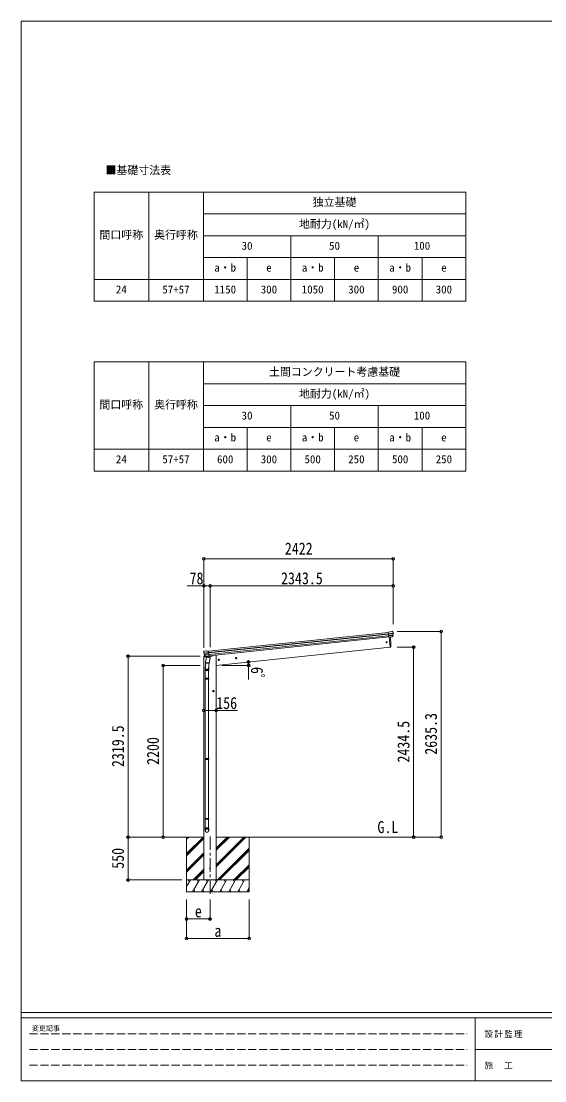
# Model space of a CAD drawing. Units: millimetres at full size, sheet at 1:35; some dimension numbers follow another scale. Extents: x -9837 to 9837, y -6790 to 6790.
# Drawn here: x -9837 to -3134, y -6790 to 6790 of the extents above; entities that cross this region are included whole.
import ezdxf
from ezdxf.enums import TextEntityAlignment as Align

# ---------------------------------------------------------------- set-up
doc = ezdxf.new("R2010")
doc.units = ezdxf.units.MM
doc.header["$LTSCALE"] = 35
doc.header["$PDMODE"] = 32
doc.header["$PDSIZE"] = 35
doc.linetypes.add('CHAIN1', pattern=[8, 5, -1, 1, -1])
doc.linetypes.add('DASHED3', pattern=[4, 3, -1])
for name, color, linetype, lineweight in [('0-0_0', 7, 'Continuous', 9), ('0-1_本体', 5, 'CHAIN1', 9), ('0-3_ELV2', 4, 'Continuous', 9), ('0-6_OTH_LINE', 6, 'Continuous', 9), ('0-9_OUTLINE', 7, 'Continuous', 9), ('0-E_DET2', 7, 'Continuous', 18), ('F-0_240', 7, 'Continuous', 9)]:
    doc.layers.add(name, color=color, linetype=linetype, lineweight=lineweight)
doc.layers.add('0-7_SHAPE', color=7, linetype='Continuous')
doc.styles.add('ＭＳ ゴシック', font='')
doc.styles.get('ＭＳ ゴシック').set_extended_font_data('MS Gothic')

msp = doc.modelspace()

# ---------------------------------------------------------------- linework, layer by layer
at = {"layer": '0-0_0'}
for p, q in [((-7841.8, -3666.05), (-7497.69, -3666.05)), ((-7719.94, -3666.05), (-7719.94, -4366.05)), ((-7719.94, -3877.28), (-7508.71, -3666.05)), ((-7719.94, -3693.43), (-7692.56, -3666.05)), ((-7719.94, -3679.29), (-7706.7, -3666.05)), ((-7342.19, -3666.05), (-5025.65, -3666.05)), ((-7342.19, -4048.31), (-6959.93, -3666.05)), ((-7342.19, -4020.03), (-6988.21, -3666.05)), ((-7342.19, -4034.17), (-6974.07, -3666.05)), ((-7342.19, -3836.18), (-7172.06, -3666.05)), ((-7342.19, -3822.04), (-7186.2, -3666.05)), ((-7342.19, -3807.9), (-7200.34, -3666.05)), ((-6919.94, -3666.05), (-6919.94, -4366.05)), ((-7719.94, -3891.42), (-7497.69, -3669.17)), ((-7719.94, -3905.56), (-7497.69, -3683.31)), ((-7719.94, -4089.41), (-7497.69, -3867.16)), ((-7719.94, -4103.55), (-7497.69, -3881.3)), ((-7719.94, -4117.69), (-7497.69, -3895.45)), ((-7326.08, -4216.05), (-6919.94, -3809.91)), ((-7311.94, -4216.05), (-6919.94, -3824.05)), ((-7297.8, -4216.05), (-6919.94, -3838.2)), ((-7113.95, -4216.05), (-6919.94, -4022.04)), ((-7099.81, -4216.05), (-6919.94, -4036.19)), ((-7085.66, -4216.05), (-6919.94, -4050.33)), ((-7634.45, -4216.05), (-7497.69, -4079.29)), ((-7620.31, -4216.05), (-7497.69, -4093.43)), ((-7606.16, -4216.05), (-7497.69, -4107.58)), ((-6919.94, -4216.05), (-7719.94, -4216.05)), ((-7719.94, -4299.88), (-7671.54, -4216.05)), ((-7686.54, -4242.03), (-7701.54, -4216.05)), ((-7642.67, -4366.05), (-7556.07, -4216.05)), ((-7627.68, -4340.07), (-7612.68, -4366.05)), ((-7571.07, -4242.03), (-7586.07, -4216.05)), ((-7527.2, -4366.05), (-7440.6, -4216.05)), ((-7512.2, -4340.07), (-7497.2, -4366.05)), ((-7455.6, -4242.03), (-7470.6, -4216.05)), ((-7411.73, -4366.05), (-7325.13, -4216.05)), ((-7396.73, -4340.07), (-7381.74, -4366.05)), ((-7340.13, -4242.03), (-7355.13, -4216.05)), ((-7296.26, -4366.05), (-7209.66, -4216.05)), ((-7281.27, -4340.07), (-7266.27, -4366.05)), ((-7224.66, -4242.03), (-7239.66, -4216.05)), ((-7180.79, -4366.05), (-7094.19, -4216.05)), ((-7165.8, -4340.07), (-7150.8, -4366.05)), ((-7124.19, -4216.05), (-7109.19, -4242.03)), ((-7065.32, -4366.05), (-6978.72, -4216.05)), ((-7050.32, -4340.07), (-7035.33, -4366.05)), ((-6993.72, -4242.03), (-7008.72, -4216.05)), ((-6949.85, -4366.05), (-6919.94, -4314.24)), ((-6934.85, -4340.07), (-6919.94, -4365.9)), ((-7719.94, -4366.05), (-6919.94, -4366.05))]:
    msp.add_line(p, q, dxfattribs=at)
at = {"layer": '0-1_本体'}
msp.add_line((-7419.94, -3656.84), (-7419.94, -4416.05), dxfattribs=at)
at = {"layer": '0-3_ELV2'}
for p, q in [((-7437.78, -1284.05), (-5138.37, -1042.37)), ((-7435.8, -1302.94), (-5136.38, -1061.26)), ((-7435.37, -1307.12), (-5135.94, -1065.44)), ((-7433.27, -1326.98), (-5133.86, -1085.3)), ((-5112.06, -1037.59), (-5138.58, -1040.38)), ((-5131.79, -1104.93), (-5138.58, -1040.38)), ((-5136.42, -1060.91), (-5076.68, -1054.63)), ((-5076.2, -1060.5), (-5135.8, -1066.76)), ((-5077.04, -1077.25), (-5134.07, -1083.25)), ((-5078.43, -1081.91), (-5133.6, -1087.71)), ((-5112.06, -1037.59), (-5100.46, -1030.62)), ((-5099.23, -1030.21), (-5085.74, -1028.79)), ((-5086.99, -1098.49), (-5077.54, -1080.19)), ((-5085.94, -1098.92), (-5075.81, -1080.66)), ((-5082.08, -1029.88), (-5082.08, -1029.87)), ((-5082.08, -1029.88), (-5076.9, -1034.07)), ((-5075.51, -1037.77), (-5075.82, -1035.92)), ((-5132.1, -1102.04), (-7431.51, -1343.72)), ((-5088.44, -1100.15), (-5131.82, -1104.71)), ((-5131.79, -1104.93), (-5121.85, -1103.89)), ((-5124.91, -1104.21), (-5111.52, -1231.6)), ((-5121.85, -1103.89), (-5121.57, -1103.95)), ((-5121.57, -1103.95), (-5096.24, -1101.29)), ((-5096.24, -1101.29), (-5095.99, -1101.17)), ((-5095.99, -1101.17), (-5088.3, -1100.36)), ((-7499.94, -1351.21), (-7500.84, -1358.04)), ((-7500.84, -1358.04), (-7467.11, -1354.5)), ((-7500.23, -1292.62), (-7500.31, -1290.75)), ((-7498.94, -1287.85), (-7499.64, -1288.71)), ((-7495.44, -1283.53), (-7498.94, -1287.85)), ((-7497.69, -4216.05), (-7497.69, -1357.71)), ((-7480.43, -1346.85), (-7497.28, -1348.62)), ((-7435.83, -1302.59), (-7495.57, -1308.86)), ((-7495.44, -1283.53), (-7495.44, -1283.53)), ((-7494.82, -1314.7), (-7435.22, -1308.44)), ((-7492.09, -1281.71), (-7492.08, -1281.71)), ((-7477.31, -1350.26), (-7491.01, -1334.51)), ((-7490.52, -1330.92), (-7433.49, -1324.92)), ((-7476.37, -1349.63), (-7489.42, -1333.69)), ((-7488.19, -1335.19), (-7433.02, -1329.39)), ((-7467.01, -1350.37), (-7474.7, -1351.18)), ((-7474.61, -1350.94), (-7431.23, -1346.38)), ((-7473.86, -1351.18), (-7472.29, -1351.02)), ((-7472.29, -1351.02), (-7434.75, -1347.07)), ((-7466.74, -1350.44), (-7467.01, -1350.37)), ((-7441.41, -1347.77), (-7466.74, -1350.44)), ((-7464.51, -1284.84), (-7437.99, -1282.06)), ((-7441.15, -1347.65), (-7441.41, -1347.77)), ((-7431.21, -1346.61), (-7441.15, -1347.65)), ((-7431.21, -1346.61), (-7437.99, -1282.06)), ((-7434.75, -1347.07), (-7433.19, -1346.91)), ((-7431.37, -1345.03), (-7430.45, -1345.22)), ((-7427.09, -1350.29), (-7397.82, -1347.21)), ((-7392.96, -1339.67), (-7393.39, -1342.89)), ((-5111.52, -1231.6), (-7342.19, -1466.05)), ((-5111.52, -1231.6), (-5109.47, -1231.31)), ((-7306.76, -1387.41), (-7312.83, -1391.82)), ((-7312.83, -1391.82), (-7312.05, -1399.29)), ((-7312.05, -1399.29), (-7305.19, -1402.34)), ((-7299.9, -1390.46), (-7306.76, -1387.41)), ((-7087.96, -1364.41), (-7094.04, -1368.83)), ((-7094.04, -1368.83), (-7093.25, -1376.29)), ((-7093.25, -1376.29), (-7086.4, -1379.34)), ((-7081.11, -1367.47), (-7087.96, -1364.41)), ((-7376.19, -1788.1), (-7382.69, -1791.85)), ((-7382.69, -1791.85), (-7382.69, -1799.35)), ((-7382.69, -1799.35), (-7376.19, -1803.11)), ((-7369.69, -1791.85), (-7376.19, -1788.1))]:
    msp.add_line(p, q, dxfattribs=at)
for points in [[(-7478.6, -1280.29), (-7478.6, -1280.29), (-7492.08, -1281.71)], [(-7464.51, -1284.84), (-7477.31, -1280.44), (-7477.31, -1280.44)], [(-7342.19, -4216.05), (-7342.19, -1337.05), (-7362.19, -1337.05), (-7393.05, -1340.29)], [(-7305.19, -1402.34), (-7299.12, -1397.93), (-7299.9, -1390.46)], [(-7086.4, -1379.34), (-7080.32, -1374.93), (-7081.11, -1367.47)], [(-7376.19, -1803.11), (-7369.69, -1799.35), (-7369.69, -1791.85)]]:
    msp.add_lwpolyline(points, dxfattribs=at)
for centre, radius in [((-5158.32, -1169.05), 6.5), ((-7305.98, -1394.88), 8.5), ((-7305.98, -1394.88), 7.7), ((-7305.98, -1394.88), 6.5), ((-7087.18, -1371.88), 8.5), ((-7087.18, -1371.88), 7.7), ((-7087.18, -1371.88), 6.5), ((-7376.19, -1795.6), 8.5), ((-7376.19, -1795.6), 7.7), ((-7376.19, -1795.6), 6.5), ((-7419.94, -4066.05), 4.5)]:
    msp.add_circle(centre, radius, dxfattribs=at)
for centre, radius, start, end in [((-5098.91, -1033.19), 3, 96.02369, 120.97631), ((-5085.22, -1033.76), 5, 51.04426, 95.95574), ((-5269.06, -1059.42), 192.44, 1.4271, 6.57578), ((-5080.21, -1078.81), 3, 332.69111, 354.20009), ((-5276.4, -1058.88), 200.2, 354.20009, 359.53883), ((-5031.41, -1052.51), 45.32, 182.67122, 185.64518), ((-5076.02, -1061.83), 1.35, 95.1605, 97.91927), ((-5073.41, -1060.28), 2.74, 179.02151, 184.43412), ((-5078.44, -1079.2), 3, 331, 354.13916), ((-5276.4, -1058.88), 202, 354.13916, 6), ((-6007.11, -1191.38), 900.99, 357.6414, 5.6433), ((-5088.55, -1097.47), 2.99, 285.2717, 331.00739), ((-7299.34, -1271.51), 202, 186, 197.86084), ((-7496.96, -1351.6), 3, 96, 172.5), ((-7306.4, -1273.55), 192.44, 185.42422, 190.5729), ((-7540.29, -1316.21), 45.32, 6.35482, 9.32878), ((-7491.56, -1286.68), 5, 96.04426, 140.95574), ((-7497.6, -1315.07), 2.74, 7.56588, 12.97849), ((-7494.73, -1316.05), 1.35, 94.08073, 96.8395), ((-7299.34, -1271.51), 200.2, 192.46117, 197.79991), ((-7488.74, -1332.54), 3, 197.86084, 221), ((-7487.1, -1331.79), 3, 197.79991, 219.30889), ((-7478.29, -1283.27), 3, 71.02369, 95.97631), ((-7475.05, -1348.3), 2.99, 220.99261, 266.7283), ((-7473.91, -1350.69), 0.5, 240.73754, 276), ((-7433.24, -1346.41), 0.5, 276, 311.26246), ((-7398.35, -1342.24), 5, 276, 352.5), ((-5109.89, -1228.34), 3, 278, 357.63919)]:
    msp.add_arc(centre, radius, start, end, dxfattribs=at)
for centre, major_axis, ratio, start_param, end_param in [((-5077.77, -1037.37), (-0.87, 5.91), 0.020485, 0.67143203, 1.56913061), ((-5083.16, -1032.86), (5.88, -1.31), 0.24881, 0.46058498, 0.46410383), ((-5078.78, -1036.4), (-2.34, 1.9), 0.995767, 3.98597162, 4.71238898), ((-5274.09, -1080.83), (-20.92, 199.05), 0.994373, 4.71137894, 4.7277536), ((-5088.75, -1097.17), (-0.11, 3), 0.642905, 3.24593831, 4.20392797), ((-5088.62, -1097.37), (1.66, -2.51), 0.997631, 5.80419048, 5.89294842), ((-5088.69, -1097.26), (3.53, -2.11), 0.650902, 5.25614477, 5.32895537), ((-5086.32, -1096.91), (1.08, 3.13), 0.040856, 2.11350352, 2.14162489), ((-7497.31, -1290.6), (1.9, 2.34), 0.995767, 1.57079633, 2.29721369), ((-7493.76, -1286.22), (-5.48, -2.51), 0.24881, 5.81908147, 5.82260033), ((-7498.1, -1291.76), (-0.38, 5.97), 0.020485, 4.7140547, 5.61175327), ((-7297.03, -1293.45), (-20.92, 199.05), 0.994373, 1.55543171, 1.57180637), ((-7477.35, -1348.22), (-1.71, 2.84), 0.040856, 4.14156042, 4.16968179), ((-7474.92, -1347.96), (-0.51, 2.96), 0.642905, 2.07925734, 3.03724699), ((-7474.96, -1348.07), (-3.02, -2.79), 0.650902, 0.95422993, 1.02704053), ((-7475.01, -1348.19), (-1.1, -2.8), 0.997631, 0.39023689, 0.47899483), ((-7297.03, -1293.45), (-20.92, 199.05), 0.994373, 4.71137894, 4.7277536)]:
    msp.add_ellipse(centre, major_axis=major_axis, ratio=ratio, start_param=start_param, end_param=end_param, dxfattribs=at)
at = {"layer": '0-6_OTH_LINE'}
for p, q in [((-7497.69, -99), (-7497.69, -1240.07)), ((-7497.69, -99), (-5076.18, -99)), ((-5076.18, -99), (-5076.18, -936.18)), ((-7497.69, -448), (-7711.22, -448)), ((-7497.69, -448), (-7497.69, -936.18)), ((-7419.69, -448), (-7497.69, -448)), ((-7419.69, -448), (-7419.69, -1231.9)), ((-5076.18, -448), (-7419.69, -448)), ((-5076.18, -448), (-5076.18, -936.18)), ((-4461.78, -1030.77), (-5025.65, -1030.77)), ((-4461.78, -1030.77), (-4461.78, -3666.05)), ((-8469.94, -3666.05), (-8469.94, -1346.56)), ((-8469.94, -1346.56), (-7548.19, -1346.56)), ((-4812.78, -1231.6), (-5025.65, -1231.6)), ((-4812.78, -1231.6), (-4812.78, -3666.05)), ((-8020.94, -3666.05), (-8020.94, -1466.05)), ((-8020.94, -1466.05), (-7548.19, -1466.05)), ((-7342.19, -2045.6), (-7497.69, -2045.6)), ((-8469.94, -3666.05), (-7779.55, -3666.05)), ((-8469.94, -4216.05), (-8469.94, -3666.05)), ((-8020.94, -3666.05), (-7779.55, -3666.05)), ((-4812.78, -3666.05), (-5025.65, -3666.05)), ((-4461.78, -3666.05), (-5025.65, -3666.05)), ((-8469.94, -4216.05), (-7779.55, -4216.05)), ((-7719.94, -4966.05), (-7719.94, -4467.05)), ((-7719.94, -4716.05), (-7719.94, -4467.05)), ((-7419.94, -4716.05), (-7419.94, -4467.05)), ((-6919.94, -4966.05), (-6919.94, -4467.05)), ((-7719.94, -4716.05), (-7419.94, -4716.05)), ((-7719.94, -4966.05), (-6919.94, -4966.05))]:
    msp.add_line(p, q, dxfattribs=at)
at = {"layer": '0-6_OTH_LINE', "lineweight": 18}
for p, q in [((-6925.23, -1466.1), (-7267.83, -1466.1)), ((-6925.23, -1466.1), (-6925.23, -1647.6)), ((-7342.19, -2045.6), (-7070.14, -2045.6))]:
    msp.add_line(p, q, dxfattribs=at)
at = {"layer": '0-6_OTH_LINE'}
msp.add_arc((-7163.02, -1466.1), 237.79, 0, 10.52987, dxfattribs=at)
for p in [(-7497.69, -99), (-5076.18, -99), (-7497.69, -448), (-7419.69, -448), (-5076.18, -448), (-4461.78, -1030.77), (-4812.78, -1231.6), (-8469.94, -1346.56), (-8020.94, -1466.05), (-6929.24, -1422.65), (-6925.23, -1466.1), (-7497.69, -2045.6), (-7342.19, -2045.6), (-8469.94, -3666.05), (-8020.94, -3666.05), (-4812.78, -3666.05), (-4461.78, -3666.05), (-8469.94, -4216.05), (-7719.94, -4716.05), (-7419.94, -4716.05), (-7719.94, -4966.05), (-6919.94, -4966.05)]:
    msp.add_point(p, dxfattribs=at)
at = {"layer": '0-9_OUTLINE'}
for p, q in [((-7473.86, -1351.18), (-7433.19, -1346.91)), ((-7470.5, -1351.49), (-7470.65, -1352.21)), ((-7470.04, -1353.34), (-7445.28, -1363.09)), ((-7461.7, -1356.63), (-7462.36, -1359.86)), ((-7440.89, -1348.11), (-7443.81, -1362.45)), ((-7431.37, -1345.03), (-7430.45, -1345.22)), ((-7430.45, -1345.22), (-7419.25, -1362.14)), ((-7474.82, -1440.49), (-7480.38, -1496.21)), ((-7479.71, -1437.45), (-7477.22, -1425.2)), ((-7479.5, -1438.85), (-7479.5, -1438.85)), ((-7478.16, -1439.81), (-7437.2, -1448.14)), ((-7463.87, -1359.55), (-7477.23, -1425.2)), ((-7432.35, -1434.33), (-7477.23, -1425.2)), ((-7418.99, -1368.68), (-7463.87, -1359.55)), ((-7431.92, -1432.19), (-7438.57, -1499.94)), ((-7432.36, -1434.33), (-7434.9, -1446.8)), ((-7432.35, -1434.33), (-7418.99, -1368.68)), ((-7419.25, -1362.14), (-7420.51, -1368.37)), ((-7482.53, -1533.37), (-7482.53, -1499.02)), ((-7436.53, -1533.37), (-7482.53, -1533.37)), ((-7480.53, -1533.37), (-7480.53, -1630.12)), ((-7438.53, -1533.37), (-7438.53, -1630.12)), ((-7436.53, -1498.72), (-7436.53, -1533.37)), ((-7482.53, -1632.12), (-7481.53, -1630.12)), ((-7436.53, -1632.12), (-7482.53, -1632.12)), ((-7436.53, -1640.12), (-7482.53, -1640.12)), ((-7437.53, -1630.12), (-7481.53, -1630.12)), ((-7437.53, -1642.12), (-7481.53, -1642.12)), ((-7480.53, -1642.12), (-7480.53, -2658.81)), ((-7438.53, -1642.12), (-7438.53, -2658.81)), ((-7436.53, -1632.12), (-7437.53, -1630.12)), ((-7436.53, -1640.12), (-7437.53, -1642.12)), ((-7436.53, -1632.12), (-7436.53, -1640.12)), ((-7482.53, -2660.81), (-7481.53, -2658.81)), ((-7436.53, -2660.81), (-7482.53, -2660.81)), ((-7436.53, -2668.81), (-7482.53, -2668.81)), ((-7437.53, -2658.81), (-7481.53, -2658.81)), ((-7437.53, -2670.81), (-7481.53, -2670.81)), ((-7480.53, -2670.81), (-7480.53, -3426.49)), ((-7438.53, -2670.81), (-7438.53, -3426.49)), ((-7436.53, -2660.81), (-7437.53, -2658.81)), ((-7436.53, -2668.81), (-7437.53, -2670.81)), ((-7436.53, -2660.81), (-7436.53, -2668.81)), ((-7482.53, -3428.49), (-7481.53, -3426.49)), ((-7436.53, -3428.49), (-7482.53, -3428.49)), ((-7436.53, -3436.49), (-7482.53, -3436.49)), ((-7437.53, -3426.49), (-7481.53, -3426.49)), ((-7437.53, -3438.49), (-7481.53, -3438.49)), ((-7480.53, -3438.49), (-7480.53, -3548.49)), ((-7438.53, -3438.49), (-7438.53, -3548.49)), ((-7436.53, -3428.49), (-7437.53, -3426.49)), ((-7436.53, -3436.49), (-7437.53, -3438.49)), ((-7436.53, -3428.49), (-7436.53, -3436.49)), ((-7482.53, -3582.64), (-7482.53, -3548.49)), ((-7436.53, -3548.49), (-7482.53, -3548.49)), ((-7436.53, -3582.64), (-7436.53, -3548.49))]:
    msp.add_line(p, q, dxfattribs=at)
for points in [[(-7482.53, -1632.12), (-7482.53, -1640.12), (-7481.53, -1642.12)], [(-7482.53, -2660.81), (-7482.53, -2668.81), (-7481.53, -2670.81)], [(-7482.53, -3428.49), (-7482.53, -3436.49), (-7481.53, -3438.49)]]:
    msp.add_lwpolyline(points, dxfattribs=at)
for centre, radius, start, end in [((-7473.91, -1350.69), 0.5, 240.73754, 276), ((-7470.99, -1351.39), 0.5, 348.5, 96), ((-7469.67, -1352.41), 1, 168.5, 248.5), ((-7440.31, -1348.26), 0.604, 93.09842, 164.70595), ((-7433.24, -1346.41), 0.5, 276, 311.26246), ((-7477.81, -1437.87), 1.95, 167.54017, 209.97766), ((-7477.76, -1437.85), 2, 209.90962, 258.5), ((-7444.81, -1362.18), 1.03, 242.53897, 344.46569), ((-7436.8, -1446.18), 2, 258.5, 341.96843), ((-7452.53, -1499.02), 30, 177.45142, 180)]:
    msp.add_arc(centre, radius, start, end, dxfattribs=at)
for centre, major_axis, ratio, start_param, end_param in [((-7459.53, -1498.72), (23, 0), 0.996195, 2.62193603, 6.60747969), ((-7459.53, -1498.72), (21, 0), 0.996195, 3.02154981, 6.2247991), ((-7459.53, -3580.89), (-23, 0), 0.996195, 3.14159265, 6.28318531), ((-7459.53, -3582.64), (-23, 0), 0.996195, 3.14159265, 6.28318531), ((-7459.53, -3582.64), (0, -23.43), 0.981806, 4.71238898, 7.85398163)]:
    msp.add_ellipse(centre, major_axis=major_axis, ratio=ratio, start_param=start_param, end_param=end_param, dxfattribs=at)
msp.add_ellipse((-7459.53, -3582.64), major_axis=(21, 0), ratio=0.996195, dxfattribs=at)
at = {"layer": '0-E_DET2'}
for p, q in [((-8905.29, 4599.95), (-8905.29, 3199.95)), ((-8905.29, 4599.95), (-4145.29, 4599.95)), ((-8205.29, 4599.95), (-8205.29, 3199.95)), ((-7505.29, 4599.95), (-7505.29, 3199.95)), ((-4145.29, 4599.95), (-4145.29, 3199.95)), ((-7505.29, 4319.95), (-4145.29, 4319.95)), ((-7505.29, 4039.95), (-4145.29, 4039.95)), ((-6385.29, 4039.95), (-6385.29, 3199.95)), ((-5265.29, 4039.95), (-5265.29, 3199.95)), ((-7505.29, 3759.95), (-4145.29, 3759.95)), ((-6945.29, 3759.95), (-6945.29, 3199.95)), ((-5825.29, 3759.95), (-5825.29, 3199.95)), ((-4705.29, 3759.95), (-4705.29, 3199.95)), ((-8905.29, 3479.95), (-4145.29, 3479.95)), ((-8905.29, 3199.95), (-4145.29, 3199.95)), ((-8905.29, 2423.74), (-8905.29, 1023.74)), ((-8905.29, 2423.74), (-4145.29, 2423.74)), ((-8205.29, 2423.74), (-8205.29, 1023.74)), ((-7505.29, 2423.74), (-7505.29, 1023.74)), ((-4145.29, 2423.74), (-4145.29, 1023.74)), ((-7505.29, 2143.74), (-4145.29, 2143.74)), ((-7505.29, 1863.74), (-4145.29, 1863.74)), ((-6385.29, 1863.74), (-6385.29, 1023.74)), ((-5265.29, 1863.74), (-5265.29, 1023.74)), ((-7505.29, 1583.74), (-4145.29, 1583.74)), ((-6945.29, 1583.74), (-6945.29, 1023.74)), ((-5825.29, 1583.74), (-5825.29, 1023.74)), ((-4705.29, 1583.74), (-4705.29, 1023.74)), ((-8905.29, 1303.74), (-4145.29, 1303.74)), ((-8905.29, 1023.74), (-4145.29, 1023.74))]:
    msp.add_line(p, q, dxfattribs=at)
at = {"layer": 'F-0_240', "color": 5}
for p, q in [((-9837.4, 6790), (-9837.4, -6790)), ((-9837.4, 6790), (9342.6, 6790)), ((-9837.4, -5915), (9342.6, -5915)), ((-9837.4, -5985), (6231.38, -5985)), ((-4023.62, -5985), (-4023.62, -6790)), ((-4023.62, -6387.5), (3151.38, -6387.5)), ((-9837.4, -6790), (9342.6, -6790))]:
    msp.add_line(p, q, dxfattribs=at)
at = {"layer": 'F-0_240', "color": 4, "linetype": 'DASHED3'}
for p, q in [((-9732.4, -6186.25), (-4128.62, -6186.25)), ((-9732.4, -6387.5), (-4128.62, -6387.5)), ((-9732.4, -6588.75), (-4128.62, -6588.75))]:
    msp.add_line(p, q, dxfattribs=at)

# ---------------------------------------------------------------- texts
at = {"layer": '0-6_OTH_LINE', "color": 7, "style": 'ＭＳ ゴシック', "width": 0.85}
for s, p in [('2422', (-6461.93, -92)), ('78', (-7681.36, -473.13)), ('2343.5', (-6510.43, -473)), ('156', (-7340.77, -2071.37)), ('e', (-7613.69, -4741.05)), ('a', (-7363.69, -4991.05))]:
    msp.add_text(s, height=154, dxfattribs=at).set_placement(p, align=Align.BOTTOM_LEFT)
for s, rotation, p in [('6ﾟ', 270, (-6940.69, -1485.13)), ('2635.3', 90, (-4468.78, -2610.91)), ('2319.5', 90, (-8476.94, -2768.81)), ('2434.5', 90, (-4819.78, -2711.32)), ('2200', 90, (-8027.94, -2741.05)), ('550', 90, (-8476.94, -4072.3))]:
    msp.add_text(s, height=154, rotation=rotation, dxfattribs=at).set_placement(p, align=Align.BOTTOM_LEFT)
at = {"layer": '0-7_SHAPE', "style": 'ＭＳ ゴシック', "width": 0.85}
msp.add_text('G.L', height=154, dxfattribs=at).set_placement((-5276.01, -3661.87), align=Align.BOTTOM_LEFT)
at = {"layer": '0-E_DET2', "style": 'ＭＳ ゴシック'}
for s, p in [('■基礎寸法表', (-8757.87, 4797.96)), ('独立基礎', (-6105.29, 4389.95)), ('地耐力(kN/㎡)', (-6280.29, 4109.95)), ('間口呼称', (-8835.29, 3969.95)), ('奥行呼称', (-8135.29, 3969.95)), ('30', (-7015.29, 3829.95)), ('50', (-5895.29, 3829.95)), ('100', (-4810.29, 3829.95)), ('a・b', (-7365.29, 3549.95)), ('a・b', (-6245.29, 3549.95)), ('a・b', (-5125.29, 3549.95)), ('e', (-6700.29, 3549.95)), ('e', (-5580.29, 3549.95)), ('e', (-4460.29, 3549.95)), ('24', (-8625.29, 3269.95)), ('57+57', (-8030.29, 3269.95)), ('1150', (-7365.29, 3269.95)), ('300', (-6770.29, 3269.95)), ('1050', (-6245.29, 3269.95)), ('300', (-5650.29, 3269.95)), ('900', (-5090.29, 3269.95)), ('300', (-4530.29, 3269.95)), ('土間コンクリート考慮基礎', (-6665.29, 2213.74)), ('地耐力(kN/㎡)', (-6280.29, 1933.74)), ('間口呼称', (-8835.29, 1793.74)), ('奥行呼称', (-8135.29, 1793.74)), ('30', (-7015.29, 1653.74)), ('50', (-5895.29, 1653.74)), ('100', (-4810.29, 1653.74)), ('a・b', (-7365.29, 1373.74)), ('a・b', (-6245.29, 1373.74)), ('a・b', (-5125.29, 1373.74)), ('e', (-6700.29, 1373.74)), ('e', (-5580.29, 1373.74)), ('e', (-4460.29, 1373.74)), ('24', (-8625.29, 1093.74)), ('57+57', (-8030.29, 1093.74)), ('600', (-7330.29, 1093.74)), ('300', (-6770.29, 1093.74)), ('500', (-6210.29, 1093.74)), ('250', (-5650.29, 1093.74)), ('500', (-5090.29, 1093.74)), ('250', (-4530.29, 1093.74))]:
    msp.add_text(s, height=102.6, dxfattribs=at).set_placement(p, align=Align.BOTTOM_LEFT)
at = {"layer": 'F-0_240', "style": 'ＭＳ ゴシック'}
msp.add_text('変更記事', height=64.15, dxfattribs=at).set_placement((-9700.64, -6168.75), align=Align.BOTTOM_LEFT)
at = {"layer": 'F-0_240', "char_height": 76.98, "attachment_point": 7, "style": 'ＭＳ ゴシック'}
for s, insert in [('\\T1.17;設計監理', (-3905.41, -6238.75)), ('\\T1.17;施\u3000工', (-3905.41, -6641.25))]:
    msp.add_mtext(s, dxfattribs=dict(at, insert=insert))

doc.saveas('drawing.dxf')
